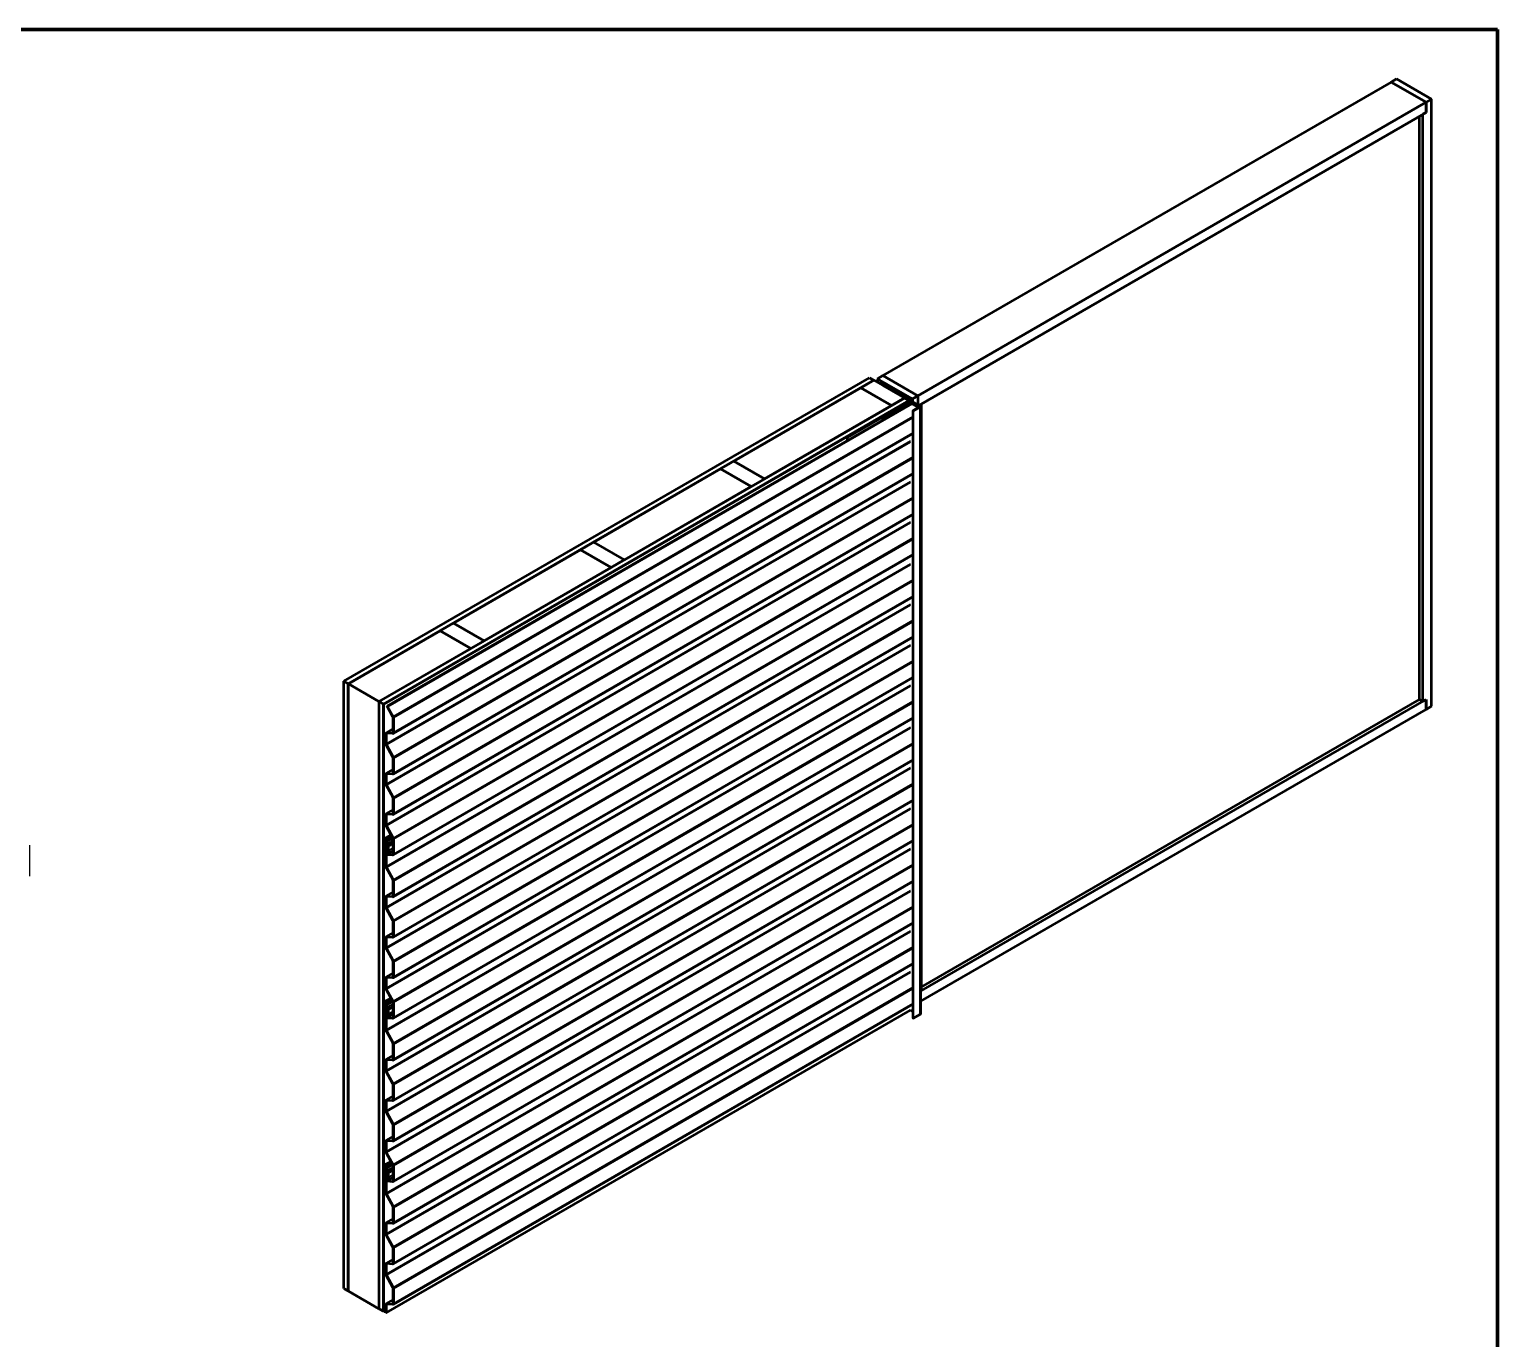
# Model space of a CAD drawing. Header units: inches. Extents: x 0.6 to 33.4, y 0.6 to 21.4.
# Drawn here: x 21.55 to 33.4, y 10.84 to 21.4 of the extents above; entities that cross this region are included whole.
import ezdxf

# ---------------------------------------------------------------- set-up
doc = ezdxf.new("R2010")
doc.units = ezdxf.units.IN
doc.header["$LTSCALE"] = 2
doc.header["$MEASUREMENT"] = 0
for name, color, linetype, lineweight in [('Border (ANSI)', 7, 'Continuous', 70), ('Sketch Geometry (ANSI)', 7, 'Continuous', 25), ('Visible (ANSI)', 7, 'Continuous', 50), ('Visible Narrow (ANSI)', 7, 'Continuous', 35)]:
    doc.layers.add(name, color=color, linetype=linetype, lineweight=lineweight)

# ---------------------------------------------------------------- blocks, each defined once
blk = doc.blocks.new('Borders ATAS A Border')
at = {"layer": 'Border (ANSI)'}
for p, q in [((16.7, 10.7), (0.3, 10.7)), ((16.7, 0.3), (16.7, 10.7))]:
    blk.add_line(p, q, dxfattribs=at)

msp = doc.modelspace()

# ---------------------------------------------------------------- linework, layer by layer
at = {"layer": 'Sketch Geometry (ANSI)', "color": 150, "true_color": 0x0080ff}
msp.add_line((21.54888, 14.81666), (21.54888, 14.56666), dxfattribs=at)
at = {"layer": 'Visible (ANSI)'}
for p, q in [((32.53949, 20.97507), (32.58369, 21.00059)), ((32.58369, 21.00059), (32.86653, 20.83729)), ((32.53949, 20.97507), (28.43827, 18.60723)), ((32.82233, 20.81177), (32.53949, 20.97507)), ((32.53949, 20.97507), (32.82233, 20.81177)), ((32.82233, 20.81177), (28.72111, 18.44393)), ((32.86653, 20.83729), (32.82233, 20.81177)), ((32.82233, 20.73012), (32.82233, 20.81177)), ((32.82233, 20.81177), (32.82233, 20.73012)), ((32.86653, 15.93831), (32.86653, 20.83729)), ((32.82233, 20.73012), (28.72854, 18.36657)), ((32.7693, 15.99444), (32.7693, 20.6995)), ((32.82233, 20.73012), (32.79582, 20.71481)), ((32.79582, 15.97913), (32.79582, 20.71481)), ((28.39479, 18.58131), (28.43898, 18.60682)), ((28.43827, 18.60641), (28.43827, 18.60723)), ((28.43827, 18.60723), (28.72111, 18.44393)), ((28.72182, 18.44352), (28.43898, 18.60682)), ((24.08737, 16.14031), (28.33001, 18.5898)), ((28.36537, 18.56939), (24.12273, 16.1199)), ((27.23541, 17.91619), (28.2593, 18.50733)), ((28.2593, 18.50733), (28.50679, 18.36445)), ((28.26001, 18.50774), (28.36608, 18.56898)), ((28.5075, 18.36485), (28.26001, 18.50774)), ((28.26001, 18.50692), (28.26001, 18.50774)), ((28.33001, 18.5898), (28.36537, 18.56939)), ((28.36537, 18.56857), (28.36537, 18.56939)), ((28.36608, 18.56898), (28.61356, 18.42609)), ((28.39479, 18.58131), (28.39479, 18.5524)), ((28.67763, 18.41801), (28.39479, 18.58131)), ((28.41214, 18.54816), (28.41214, 18.54238)), ((28.65472, 18.40658), (28.41402, 18.54554)), ((28.65698, 18.40788), (28.41628, 18.54685)), ((28.41979, 18.54986), (28.45993, 18.54002)), ((28.42104, 18.55156), (28.46118, 18.54172)), ((28.44117, 18.52905), (28.43891, 18.52774)), ((28.43891, 18.52774), (28.64878, 18.40658)), ((28.43891, 18.52693), (28.43891, 18.52774)), ((28.65104, 18.40788), (28.44117, 18.52905)), ((28.46118, 18.54172), (28.45993, 18.54002)), ((28.45993, 18.54002), (28.45993, 18.52165)), ((28.46118, 18.54172), (28.46118, 18.52093)), ((24.37163, 15.97619), (28.61427, 18.42568)), ((28.64963, 18.40527), (24.40699, 15.95578)), ((28.64878, 18.40396), (24.4084, 15.95578)), ((24.41066, 15.95447), (28.65104, 18.40266)), ((24.43745, 15.93819), (28.67118, 18.38254)), ((28.67408, 18.38086), (24.44035, 15.93652)), ((28.44711, 18.2841), (28.65472, 18.40396)), ((28.44937, 18.2828), (28.65698, 18.40266)), ((28.45178, 18.27798), (28.66391, 18.40045)), ((28.66617, 18.39915), (28.45404, 18.27667)), ((28.61356, 18.42609), (28.5075, 18.36485)), ((28.65047, 18.38927), (28.53896, 18.32489)), ((28.54123, 18.32358), (28.65274, 18.38796)), ((28.61356, 18.42527), (28.61356, 18.42609)), ((28.61427, 18.42568), (28.64963, 18.40527)), ((28.61866, 18.43647), (28.61866, 18.43001)), ((28.64256, 18.4174), (28.64256, 18.41621)), ((28.64302, 18.41676), (28.65716, 18.4086)), ((28.65043, 18.41761), (28.64442, 18.41828)), ((28.64963, 18.40484), (28.64963, 18.40527)), ((28.65292, 18.40292), (28.65292, 18.40527)), ((28.65726, 18.38796), (28.72458, 18.3491)), ((28.65803, 18.42633), (28.65803, 18.42398)), ((28.65806, 18.42616), (28.65922, 18.42269)), ((28.65819, 18.42277), (28.65819, 18.41954)), ((28.65885, 18.39753), (28.65885, 18.40527)), ((28.72684, 18.3504), (28.65953, 18.38927)), ((28.67484, 18.4188), (28.6607, 18.42697)), ((28.74155, 18.35644), (28.66759, 18.39915)), ((28.66985, 18.40045), (28.74381, 18.35775)), ((28.67118, 18.38254), (28.67408, 18.38086)), ((28.67575, 18.41753), (28.67575, 18.39704)), ((28.72182, 18.44352), (28.67763, 18.41801)), ((28.67763, 18.41801), (28.67763, 18.39596)), ((28.69356, 18.36962), (28.69356, 18.37232)), ((28.69813, 18.37041), (28.72882, 18.35269)), ((28.73858, 18.35473), (28.70478, 18.37424)), ((28.70704, 18.37555), (28.74084, 18.35604)), ((28.70938, 18.37061), (28.70711, 18.3693)), ((28.70711, 18.3693), (28.73508, 18.35316)), ((28.70711, 18.3693), (28.70711, 18.36522)), ((28.73734, 18.35446), (28.70938, 18.37061)), ((28.72182, 18.37045), (28.72182, 18.44352)), ((28.74834, 18.37718), (28.72925, 18.36616)), ((28.74763, 18.37759), (28.74834, 18.37718)), ((28.74834, 18.37718), (28.74834, 13.6415)), ((28.50679, 18.36445), (27.4829, 17.7733)), ((28.43036, 18.271), (28.14892, 18.10851)), ((28.15118, 18.10721), (28.43262, 18.26969)), ((28.44986, 18.27208), (28.43488, 18.27208)), ((28.43488, 18.27023), (28.44986, 18.27023)), ((28.44711, 18.2841), (28.44937, 18.2828)), ((28.44711, 18.2841), (28.44711, 18.27208)), ((28.44937, 18.27208), (28.44937, 18.2828)), ((28.45404, 18.27667), (28.45178, 18.27798)), ((28.45178, 18.27245), (28.45178, 18.27798)), ((28.479, 18.28814), (28.45212, 18.27262)), ((28.45404, 18.27373), (28.45404, 18.27667)), ((28.45438, 18.27132), (28.48126, 18.28683)), ((28.48126, 18.28683), (28.479, 18.28814)), ((28.48126, 18.27289), (28.48126, 18.28683)), ((28.50679, 18.36363), (28.50679, 18.36445)), ((28.5075, 18.36404), (28.5075, 18.36485)), ((28.53896, 18.32489), (28.54123, 18.32358)), ((28.53896, 18.3062), (28.53896, 18.32489)), ((28.54123, 18.30751), (28.54123, 18.32358)), ((28.56506, 18.34877), (28.60041, 18.36918)), ((28.56788, 18.34714), (28.56506, 18.34877)), ((28.56506, 18.34338), (28.56506, 18.34877)), ((28.60324, 18.36755), (28.56788, 18.34714)), ((28.56788, 18.34501), (28.56788, 18.34714)), ((28.60041, 18.36918), (28.60324, 18.36755)), ((28.60324, 18.36543), (28.60324, 18.36755)), ((28.67916, 18.3226), (28.67916, 13.42362)), ((28.70414, 18.33791), (28.68024, 18.32411)), ((28.68251, 18.3228), (28.70641, 18.3366)), ((28.73508, 18.35234), (28.68321, 18.3224)), ((28.68548, 18.32109), (28.73734, 18.35103)), ((28.72656, 18.35138), (28.69587, 18.3691)), ((28.70641, 18.3366), (28.70414, 18.33791)), ((28.70641, 18.3366), (28.70641, 18.33579)), ((28.71942, 18.35893), (28.72168, 18.36024)), ((28.71942, 18.35812), (28.71942, 18.35893)), ((28.72953, 18.3531), (28.71942, 18.35893)), ((28.72168, 18.36024), (28.73179, 18.3544)), ((28.72684, 18.3504), (28.72458, 18.3491)), ((28.72458, 18.3491), (28.72458, 18.34628)), ((28.72684, 18.34758), (28.72684, 18.3504)), ((28.73288, 18.35107), (28.73288, 18.35289)), ((28.73857, 18.35275), (28.73857, 13.45377)), ((28.7449, 13.45726), (28.7449, 18.35624)), ((28.67916, 18.14019), (24.48474, 15.71854)), ((28.14892, 18.10851), (28.14892, 18.08101)), ((28.15118, 18.10721), (28.14892, 18.10851)), ((28.15118, 18.08232), (28.15118, 18.10721)), ((27.12864, 17.85454), (27.23471, 17.91578)), ((27.23471, 17.91578), (27.48219, 17.77289)), ((27.4829, 17.7733), (27.23541, 17.91619)), ((27.23541, 17.91537), (27.23541, 17.91619)), ((28.67916, 17.81359), (24.48474, 15.39194)), ((26.10404, 17.26299), (27.12793, 17.85414)), ((27.12793, 17.85414), (27.37542, 17.71125)), ((27.37613, 17.71166), (27.12864, 17.85454)), ((27.12864, 17.85373), (27.12864, 17.85454)), ((27.37542, 17.71125), (26.35153, 17.1201)), ((27.37542, 17.71043), (27.37542, 17.71125)), ((27.48219, 17.77289), (27.37613, 17.71166)), ((27.37613, 17.71084), (27.37613, 17.71166)), ((27.48219, 17.77208), (27.48219, 17.77289)), ((27.4829, 17.77249), (27.4829, 17.7733)), ((28.67916, 17.48699), (24.48474, 15.06534)), ((24.97267, 16.60979), (25.99656, 17.20094)), ((25.99656, 17.20094), (26.24405, 17.05805)), ((25.99727, 17.20135), (26.10333, 17.26258)), ((26.24476, 17.05846), (25.99727, 17.20135)), ((25.99727, 17.20053), (25.99727, 17.20135)), ((26.10333, 17.26258), (26.35082, 17.1197)), ((26.35153, 17.1201), (26.10404, 17.26299)), ((26.10404, 17.26218), (26.10404, 17.26299)), ((28.67916, 17.16039), (24.48474, 14.73874)), ((26.35082, 17.1197), (26.24476, 17.05846)), ((26.35082, 17.11888), (26.35082, 17.1197)), ((26.35153, 17.11929), (26.35153, 17.1201)), ((26.24405, 17.05805), (25.22016, 16.46691)), ((26.24405, 17.05723), (26.24405, 17.05805)), ((26.24476, 17.05764), (26.24476, 17.05846)), ((28.67916, 16.82259), (24.48474, 14.40094)), ((24.8659, 16.54815), (24.97196, 16.60939)), ((24.97196, 16.60939), (25.21945, 16.4665)), ((25.22016, 16.46691), (24.97267, 16.60979)), ((24.97267, 16.60898), (24.97267, 16.60979)), ((24.12344, 16.11949), (24.86519, 16.54774)), ((28.67916, 16.49599), (24.48474, 14.07434)), ((24.86519, 16.54774), (25.11268, 16.40485)), ((25.11339, 16.40526), (24.8659, 16.54815)), ((24.8659, 16.54733), (24.8659, 16.54815)), ((25.11268, 16.40485), (24.37092, 15.9766)), ((25.11268, 16.40404), (25.11268, 16.40485)), ((25.21945, 16.4665), (25.11339, 16.40526)), ((25.11339, 16.40445), (25.11339, 16.40526)), ((25.21945, 16.46568), (25.21945, 16.4665)), ((25.22016, 16.46609), (25.22016, 16.46691)), ((24.12273, 16.1199), (24.08737, 16.14031)), ((24.08737, 11.24133), (24.08737, 16.14031)), ((24.12273, 11.22092), (24.12273, 16.1199)), ((24.12344, 16.11949), (24.37092, 15.9766)), ((24.12344, 11.22051), (24.12344, 16.11949)), ((28.67916, 16.1694), (24.48474, 13.74775)), ((24.37092, 15.9766), (24.37092, 11.07762)), ((24.37163, 11.07721), (24.37163, 15.97619)), ((24.40699, 15.95578), (24.37163, 15.97619)), ((24.40699, 11.0568), (24.40699, 15.95578)), ((24.4084, 15.95578), (24.4084, 11.0568)), ((24.41066, 15.95447), (24.4084, 15.95578)), ((24.41066, 11.05549), (24.41066, 15.95447)), ((24.48345, 15.85467), (24.43745, 15.93819)), ((24.43745, 15.93819), (24.44035, 15.93652)), ((24.44035, 15.93652), (24.485, 15.85544)), ((28.7449, 13.55868), (32.82233, 15.91279)), ((28.74834, 13.64232), (32.82233, 15.99444)), ((28.74834, 13.67294), (32.7693, 15.99444)), ((32.7693, 15.99444), (32.79582, 15.97913)), ((32.79582, 15.97913), (32.82233, 15.99444)), ((32.82233, 15.91279), (32.82233, 15.99444)), ((32.82233, 15.99444), (32.82233, 15.91279)), ((32.82233, 15.91279), (32.86653, 15.93831)), ((28.67916, 15.8428), (24.48474, 13.42115)), ((24.48583, 15.72686), (24.48583, 15.84634)), ((24.48795, 15.84511), (24.48795, 15.72563)), ((24.42608, 15.63723), (24.42608, 15.71579)), ((24.4282, 15.71457), (24.4282, 15.636)), ((24.42929, 15.72289), (24.48583, 15.75553)), ((24.43258, 15.7236), (24.48058, 15.72056)), ((24.48145, 15.71783), (24.43344, 15.72086)), ((24.48345, 15.52807), (24.42902, 15.6269)), ((24.43057, 15.62767), (24.485, 15.52884)), ((24.42929, 15.39629), (24.48583, 15.42893)), ((28.67916, 15.505), (24.48474, 13.08335)), ((24.48583, 15.40026), (24.48583, 15.51974)), ((24.48795, 15.51851), (24.48795, 15.39904)), ((24.42608, 15.31063), (24.42608, 15.38919)), ((24.4282, 15.38797), (24.4282, 15.3094)), ((24.48345, 15.20147), (24.42902, 15.3003)), ((24.43057, 15.30107), (24.485, 15.20225)), ((24.43258, 15.397), (24.48058, 15.39396)), ((24.48145, 15.39123), (24.43344, 15.39426)), ((28.67916, 15.1784), (24.48474, 12.75675)), ((24.48583, 15.07366), (24.48583, 15.19314)), ((24.48795, 15.19191), (24.48795, 15.07244)), ((24.42608, 14.98403), (24.42608, 15.06259)), ((24.4282, 15.06137), (24.4282, 14.98281)), ((24.42929, 15.06969), (24.48583, 15.10233)), ((24.43258, 15.0704), (24.48058, 15.06737)), ((24.48145, 15.06463), (24.43344, 15.06767)), ((24.48345, 14.87487), (24.42902, 14.9737)), ((24.43057, 14.97447), (24.485, 14.87565)), ((24.42608, 14.64623), (24.42608, 14.87618)), ((24.42703, 14.87828), (24.46842, 14.90218)), ((24.4282, 14.87495), (24.4282, 14.645)), ((24.4282, 14.75045), (24.4282, 14.81577)), ((24.42945, 14.85346), (24.43043, 14.85952)), ((24.43043, 14.84462), (24.42945, 14.85181)), ((24.43248, 14.82068), (24.42969, 14.81907)), ((24.43032, 14.81455), (24.43032, 14.74923)), ((24.43046, 14.85991), (24.43046, 14.87364)), ((24.43046, 14.82653), (24.43046, 14.84419)), ((24.43252, 14.8579), (24.43154, 14.85184)), ((24.43154, 14.85101), (24.43252, 14.84382)), ((24.43258, 14.87242), (24.43258, 14.85869)), ((24.43258, 14.84296), (24.43258, 14.82531)), ((24.44156, 14.80933), (24.43301, 14.81997)), ((24.43407, 14.82148), (24.44262, 14.81084)), ((24.44084, 14.8046), (24.43539, 14.81404)), ((24.43689, 14.81491), (24.44234, 14.80547)), ((28.67916, 14.8518), (24.48474, 12.43015)), ((24.48583, 14.74706), (24.48583, 14.86654)), ((24.48795, 14.86532), (24.48795, 14.74584)), ((24.4345, 14.74368), (24.48058, 14.74077)), ((24.48145, 14.73803), (24.43536, 14.74095)), ((24.44234, 14.80547), (24.44084, 14.8046)), ((24.44297, 14.80583), (24.44234, 14.80547)), ((24.44298, 14.7739), (24.44298, 14.80568)), ((24.45302, 14.75448), (24.44422, 14.76972)), ((24.4451, 14.80446), (24.4451, 14.77267)), ((24.44572, 14.77058), (24.45452, 14.75534)), ((24.45452, 14.75534), (24.45302, 14.75448)), ((24.45452, 14.75534), (24.48583, 14.77342)), ((24.48345, 14.53707), (24.42902, 14.6359)), ((24.43057, 14.63667), (24.485, 14.53785)), ((28.67916, 14.5252), (24.48474, 12.10355)), ((24.48583, 14.40926), (24.48583, 14.52874)), ((24.48795, 14.52751), (24.48795, 14.40804)), ((24.42608, 14.31963), (24.42608, 14.3982)), ((24.4282, 14.39697), (24.4282, 14.31841)), ((24.42929, 14.40529), (24.48583, 14.43793)), ((24.43258, 14.406), (24.48058, 14.40297)), ((24.48145, 14.40023), (24.43344, 14.40327)), ((24.48345, 14.21047), (24.42902, 14.3093)), ((24.43057, 14.31007), (24.485, 14.21125)), ((24.42929, 14.07869), (24.48583, 14.11134)), ((28.67916, 14.1874), (24.48474, 11.76575)), ((24.48583, 14.08266), (24.48583, 14.20214)), ((24.48795, 14.20092), (24.48795, 14.08144)), ((24.42608, 13.99303), (24.42608, 14.0716)), ((24.4282, 14.07037), (24.4282, 13.99181)), ((24.43258, 14.0794), (24.48058, 14.07637)), ((24.48145, 14.07363), (24.43344, 14.07667)), ((24.48345, 13.88387), (24.42902, 13.9827)), ((24.43057, 13.98348), (24.485, 13.88465)), ((24.48583, 13.75607), (24.48583, 13.87554)), ((24.48795, 13.87432), (24.48795, 13.75484)), ((24.42929, 13.75209), (24.48583, 13.78474)), ((24.43258, 13.75281), (24.48058, 13.74977)), ((24.48145, 13.74703), (24.43344, 13.75007)), ((28.67916, 13.8608), (24.48474, 11.43915)), ((24.42608, 13.66643), (24.42608, 13.745)), ((24.4282, 13.74377), (24.4282, 13.66521)), ((24.48345, 13.55728), (24.42902, 13.6561)), ((24.43057, 13.65688), (24.485, 13.55805)), ((28.7449, 13.63952), (28.74834, 13.6415)), ((24.42608, 13.32863), (24.42608, 13.55858)), ((24.42703, 13.56069), (24.46842, 13.58458)), ((24.4282, 13.55735), (24.4282, 13.32741)), ((24.42945, 13.53586), (24.43043, 13.54192)), ((24.43043, 13.52702), (24.42945, 13.53421)), ((24.43046, 13.54231), (24.43046, 13.55605)), ((24.43046, 13.50894), (24.43046, 13.52659)), ((24.43252, 13.5403), (24.43154, 13.53424)), ((24.43154, 13.53342), (24.43252, 13.52622)), ((24.43258, 13.55482), (24.43258, 13.54109)), ((24.43258, 13.52536), (24.43258, 13.50771)), ((28.67916, 13.5342), (24.48474, 11.11255)), ((24.48583, 13.42947), (24.48583, 13.54894)), ((24.48795, 13.54772), (24.48795, 13.42824)), ((24.4282, 13.43285), (24.4282, 13.49817)), ((24.4282, 11.04455), (28.65967, 13.48759)), ((24.43248, 13.50308), (24.42969, 13.50147)), ((24.43032, 13.49695), (24.43032, 13.43163)), ((24.44156, 13.49173), (24.43301, 13.50238)), ((24.43407, 13.50388), (24.44262, 13.49324)), ((24.4345, 13.42609), (24.48058, 13.42317)), ((24.48145, 13.42043), (24.43536, 13.42335)), ((24.44084, 13.48701), (24.43539, 13.49645)), ((24.43689, 13.49731), (24.44234, 13.48787)), ((24.44234, 13.48787), (24.44084, 13.48701)), ((24.44297, 13.48824), (24.44234, 13.48787)), ((24.44298, 13.4563), (24.44298, 13.48809)), ((24.45302, 13.43688), (24.44422, 13.45212)), ((24.4451, 13.48686), (24.4451, 13.45508)), ((24.44572, 13.45299), (24.45452, 13.43775)), ((24.45452, 13.43775), (24.45302, 13.43688)), ((24.45452, 13.43775), (24.48583, 13.45582)), ((28.67916, 13.47634), (28.65967, 13.48759)), ((28.68548, 13.42211), (28.73734, 13.45205)), ((28.73857, 13.45575), (28.73858, 13.45575)), ((24.48345, 13.21947), (24.42902, 13.3183)), ((24.43057, 13.31908), (24.485, 13.22025)), ((24.48583, 13.09167), (24.48583, 13.21114)), ((24.48795, 13.20992), (24.48795, 13.09044)), ((24.42608, 13.00203), (24.42608, 13.0806)), ((24.4282, 13.07937), (24.4282, 13.00081)), ((24.42929, 13.08769), (24.48583, 13.12034)), ((24.43258, 13.08841), (24.48058, 13.08537)), ((24.48145, 13.08263), (24.43344, 13.08567)), ((24.48345, 12.89288), (24.42902, 12.9917)), ((24.43057, 12.99248), (24.485, 12.89365)), ((24.48583, 12.76507), (24.48583, 12.88454)), ((24.48795, 12.88332), (24.48795, 12.76384)), ((24.42608, 12.67544), (24.42608, 12.754)), ((24.4282, 12.75277), (24.4282, 12.67421)), ((24.42929, 12.7611), (24.48583, 12.79374)), ((24.43258, 12.76181), (24.48058, 12.75877)), ((24.48145, 12.75604), (24.43344, 12.75907)), ((24.48345, 12.56628), (24.42902, 12.6651)), ((24.43057, 12.66588), (24.485, 12.56705)), ((24.42929, 12.4345), (24.48583, 12.46714)), ((24.48583, 12.43847), (24.48583, 12.55795)), ((24.48795, 12.55672), (24.48795, 12.43724)), ((24.42608, 12.34884), (24.42608, 12.4274)), ((24.4282, 12.42618), (24.4282, 12.34761)), ((24.48345, 12.23968), (24.42902, 12.33851)), ((24.43057, 12.33928), (24.485, 12.24045)), ((24.43258, 12.43521), (24.48058, 12.43217)), ((24.48145, 12.42944), (24.43344, 12.43247)), ((24.42608, 12.01104), (24.42608, 12.24098)), ((24.42703, 12.24309), (24.46842, 12.26698)), ((24.4282, 12.23976), (24.4282, 12.00981)), ((24.42945, 12.21826), (24.43043, 12.22432)), ((24.43043, 12.20942), (24.42945, 12.21661)), ((24.43046, 12.22472), (24.43046, 12.23845)), ((24.43046, 12.19134), (24.43046, 12.20899)), ((24.43252, 12.2227), (24.43154, 12.21664)), ((24.43154, 12.21582), (24.43252, 12.20863)), ((24.43258, 12.23723), (24.43258, 12.22349)), ((24.43258, 12.20777), (24.43258, 12.19011)), ((24.48583, 12.11187), (24.48583, 12.23135)), ((24.48795, 12.23012), (24.48795, 12.11065)), ((24.4282, 12.11526), (24.4282, 12.18058)), ((24.43248, 12.18549), (24.42969, 12.18387)), ((24.43032, 12.17935), (24.43032, 12.11403)), ((24.44156, 12.17413), (24.43301, 12.18478)), ((24.43407, 12.18629), (24.44262, 12.17564)), ((24.4345, 12.10849), (24.48058, 12.10557)), ((24.48145, 12.10284), (24.43536, 12.10575)), ((24.44084, 12.16941), (24.43539, 12.17885)), ((24.43689, 12.17972), (24.44234, 12.17028)), ((24.44234, 12.17028), (24.44084, 12.16941)), ((24.44297, 12.17064), (24.44234, 12.17028)), ((24.44298, 12.1387), (24.44298, 12.17049)), ((24.45302, 12.11928), (24.44422, 12.13452)), ((24.4451, 12.16927), (24.4451, 12.13748)), ((24.44572, 12.13539), (24.45452, 12.12015)), ((24.45452, 12.12015), (24.45302, 12.11928)), ((24.45452, 12.12015), (24.48583, 12.13823)), ((24.48345, 11.90188), (24.42902, 12.0007)), ((24.43057, 12.00148), (24.485, 11.90265)), ((24.48583, 11.77407), (24.48583, 11.89355)), ((24.48795, 11.89232), (24.48795, 11.77284)), ((24.42608, 11.68444), (24.42608, 11.763)), ((24.4282, 11.76178), (24.4282, 11.68321)), ((24.42929, 11.7701), (24.48583, 11.80274)), ((24.43258, 11.77081), (24.48058, 11.76777)), ((24.48145, 11.76504), (24.43344, 11.76807)), ((24.48345, 11.57528), (24.42902, 11.67411)), ((24.43057, 11.67488), (24.485, 11.57605)), ((24.48583, 11.44747), (24.48583, 11.56695)), ((24.48795, 11.56572), (24.48795, 11.44625)), ((24.42608, 11.35784), (24.42608, 11.4364)), ((24.4282, 11.43518), (24.4282, 11.35661)), ((24.42929, 11.4435), (24.48583, 11.47614)), ((24.43258, 11.44421), (24.48058, 11.44117)), ((24.48145, 11.43844), (24.43344, 11.44147)), ((24.48345, 11.24868), (24.42902, 11.34751)), ((24.43057, 11.34828), (24.485, 11.24946)), ((24.08737, 11.24133), (24.12273, 11.22092)), ((24.12273, 11.22092), (24.12344, 11.22133)), ((24.37092, 11.07762), (24.12344, 11.22051)), ((24.42929, 11.1169), (24.48583, 11.14954)), ((24.48583, 11.12087), (24.48583, 11.24035)), ((24.48795, 11.23912), (24.48795, 11.11965)), ((24.37092, 11.07762), (24.37163, 11.07803)), ((24.37163, 11.07721), (24.40699, 11.0568)), ((24.40699, 11.0568), (24.4084, 11.05762)), ((24.41066, 11.05549), (24.4084, 11.0568)), ((24.41066, 11.05549), (24.42608, 11.06439)), ((24.42608, 11.04578), (24.42608, 11.1098)), ((24.4282, 11.04455), (24.42608, 11.04578)), ((24.4282, 11.10858), (24.4282, 11.04455)), ((24.43258, 11.11761), (24.48058, 11.11458)), ((24.48145, 11.11184), (24.43344, 11.11488))]:
    msp.add_line(p, q, dxfattribs=at)
for centre, major_axis, start_param, end_param in [((28.41854, 18.54816), (-0.0064, 0), 4.31096325, 7.06858347), ((28.41854, 18.54816), (-0.0032, 0), 4.31096325, 7.06858347), ((28.64412, 18.4174), (-0.00156, 0), 4.52123585, 7.06858347), ((28.64652, 18.40527), (0.0032, 0), 5.49778714, 7.06858347), ((28.65186, 18.42186), (0.0075, 0), 4.52123585, 6.47433844), ((28.655, 18.38665), (-0.0064, 0), 3.92699082, 5.49778714), ((28.64652, 18.40527), (0.0064, 0), 5.49778714, 7.06858347), ((28.655, 18.38665), (0.0032, 0), 0.78539816, 2.35619449), ((28.65245, 18.40527), (0.0032, 0), 5.49778714, 7.06858347), ((28.65245, 18.40527), (0.0064, 0), 5.49778714, 7.06858347), ((28.65937, 18.40987), (0.00312, 0), 3.92699082, 5.83762405), ((28.65959, 18.42633), (-0.00156, 0), 3.92699082, 6.47433844), ((28.68475, 18.40287), (0.025, 0), 2.01635758, 2.6960314), ((28.66688, 18.39874), (0.0042, 0), 0.78539816, 2.35619449), ((28.66688, 18.39874), (-0.001, 0), 3.92699082, 5.49778714), ((28.67263, 18.41753), (0.00313, 0), 5.15795023, 7.06858347), ((28.70146, 18.37232), (-0.0079, 0), 3.92699082, 7.06858347), ((28.70146, 18.37232), (-0.0047, 0), 3.92699082, 7.06858347), ((28.43488, 18.26839), (-0.0064, 0), 4.71238898, 5.49778714), ((28.43488, 18.26839), (0.0032, 0), 1.57079633, 2.35619449), ((28.44986, 18.27393), (-0.0032, 0), 1.57079633, 2.35619449), ((28.44986, 18.27393), (0.0064, 0), 4.71238898, 5.49778714), ((28.68286, 18.3226), (-0.0037, 0), 5.49778714, 8.6393798), ((28.68286, 18.3226), (-0.0005, 0), 5.49778714, 8.6393798), ((28.72918, 18.35289), (0.0037, 0), 3.9269904, 7.06858364), ((28.72918, 18.35289), (0.0005, 0), 3.92699082, 7.06858347), ((28.73437, 18.35275), (0.001, 0), 5.49778714, 7.06858347), ((28.73437, 18.35275), (0.0042, 0), 5.49778714, 7.06858347), ((28.7412, 18.35624), (0.0037, 0), 3.92699082, 7.06858347), ((28.7412, 18.35624), (0.0005, 0), 3.92699082, 7.06858347), ((24.47699, 15.85144), (-0.00625, 0.01083), 3.92699082, 4.6774824), ((24.47699, 15.85144), (0.00775, -0.01342), 0.78539816, 1.53588974), ((24.43704, 15.70946), (-0.00775, 0.01342), 5.91666616, 7.06858347), ((24.43704, 15.70946), (-0.00625, 0.01083), 5.91666616, 7.06858347), ((24.47699, 15.73196), (0.00625, -0.01083), 5.91666616, 7.06858347), ((24.47699, 15.73196), (0.00775, -0.01342), 5.91666616, 7.06858347), ((24.43704, 15.6309), (-0.00775, 0.01342), 0.78539816, 1.53588974), ((24.43704, 15.6309), (0.00625, -0.01083), 3.92699082, 4.6774824), ((24.47699, 15.52484), (-0.00625, 0.01083), 3.92699082, 4.6774824), ((24.47699, 15.52484), (0.00775, -0.01342), 0.78539816, 1.53588974), ((24.43704, 15.38287), (-0.00775, 0.01342), 5.91666616, 7.06858347), ((24.43704, 15.3043), (-0.00775, 0.01342), 0.78539816, 1.53588974), ((24.43704, 15.38287), (-0.00625, 0.01083), 5.91666616, 7.06858347), ((24.43704, 15.3043), (0.00625, -0.01083), 3.92699082, 4.6774824), ((24.47699, 15.40536), (0.00625, -0.01083), 5.91666616, 7.06858347), ((24.47699, 15.40536), (0.00775, -0.01342), 5.91666616, 7.06858347), ((24.47699, 15.19824), (-0.00625, 0.01083), 3.92699082, 4.6774824), ((24.47699, 15.19824), (0.00775, -0.01342), 0.78539816, 1.53588974), ((24.43704, 15.05627), (-0.00775, 0.01342), 5.91666616, 7.06858347), ((24.43704, 15.05627), (-0.00625, 0.01083), 5.91666616, 7.06858347), ((24.47699, 15.07877), (0.00625, -0.01083), 5.91666616, 7.06858347), ((24.47699, 15.07877), (0.00775, -0.01342), 5.91666616, 7.06858347), ((24.43704, 14.9777), (-0.00775, 0.01342), 0.78539816, 1.53588974), ((24.43704, 14.9777), (0.00625, -0.01083), 3.92699082, 4.6774824), ((24.42933, 14.8743), (-0.0023, 0.00398), 3.92699082, 7.06858347), ((24.42933, 14.8743), (-0.0008, 0.00139), 3.92699082, 7.06858347), ((24.43329, 14.81283), (-0.0036, 0.00624), 4.71238898, 7.06858347), ((24.43363, 14.85022), (-0.003, 0.0052), 0.61636014, 0.95443619), ((24.43329, 14.81283), (-0.0021, 0.00364), 4.71238898, 7.06858347), ((24.42834, 14.86114), (-0.0015, 0.0026), 3.75795279, 3.92699082), ((24.42834, 14.84541), (-0.0015, 0.0026), 3.92699082, 4.09602884), ((24.43555, 14.82359), (-0.0036, 0.00624), 0.78539816, 1.83259571), ((24.43363, 14.85022), (0.0015, -0.0026), 3.75795279, 4.09602884), ((24.42834, 14.86114), (0.003, -0.0052), 0.61636014, 0.78539816), ((24.42834, 14.84541), (0.003, -0.0052), 0.78539816, 0.95443619), ((24.43555, 14.82359), (0.0021, -0.00364), 3.92699082, 4.97418837), ((24.47699, 14.87164), (-0.00625, 0.01083), 3.92699082, 4.6774824), ((24.47699, 14.87164), (0.00775, -0.01342), 0.78539816, 1.53588974), ((24.43329, 14.74751), (0.0036, -0.00624), 3.92699082, 5.91666616), ((24.43329, 14.74751), (0.0021, -0.00364), 3.92699082, 5.91666616), ((24.44015, 14.80732), (-0.002, 0.00346), 3.92699082, 4.97418837), ((24.44015, 14.80732), (0.0035, -0.00606), 0.78539816, 1.83259571), ((24.44722, 14.77145), (-0.003, 0.0052), 0.78539816, 1.57079633), ((24.44722, 14.77145), (0.0015, -0.0026), 3.92699082, 4.71238898), ((24.47699, 14.75217), (0.00625, -0.01083), 5.91666616, 7.06858347), ((24.47699, 14.75217), (0.00775, -0.01342), 5.91666616, 7.06858347), ((24.43704, 14.6399), (-0.00775, 0.01342), 0.78539816, 1.53588974), ((24.43704, 14.6399), (0.00625, -0.01083), 3.92699082, 4.6774824), ((24.47699, 14.53384), (-0.00625, 0.01083), 3.92699082, 4.6774824), ((24.47699, 14.53384), (0.00775, -0.01342), 0.78539816, 1.53588974), ((24.43704, 14.39187), (-0.00775, 0.01342), 5.91666616, 7.06858347), ((24.43704, 14.39187), (-0.00625, 0.01083), 5.91666616, 7.06858347), ((24.47699, 14.41437), (0.00625, -0.01083), 5.91666616, 7.06858347), ((24.47699, 14.41437), (0.00775, -0.01342), 5.91666616, 7.06858347), ((24.43704, 14.3133), (-0.00775, 0.01342), 0.78539816, 1.53588974), ((24.43704, 14.3133), (0.00625, -0.01083), 3.92699082, 4.6774824), ((24.47699, 14.20724), (-0.00625, 0.01083), 3.92699082, 4.6774824), ((24.47699, 14.20724), (0.00775, -0.01342), 0.78539816, 1.53588974), ((24.43704, 14.06527), (-0.00775, 0.01342), 5.91666616, 7.06858347), ((24.43704, 13.9867), (-0.00775, 0.01342), 0.78539816, 1.53588974), ((24.43704, 14.06527), (-0.00625, 0.01083), 5.91666616, 7.06858347), ((24.43704, 13.9867), (0.00625, -0.01083), 3.92699082, 4.6774824), ((24.47699, 14.08777), (0.00625, -0.01083), 5.91666616, 7.06858347), ((24.47699, 14.08777), (0.00775, -0.01342), 5.91666616, 7.06858347), ((24.47699, 13.88065), (-0.00625, 0.01083), 3.92699082, 4.6774824), ((24.47699, 13.88065), (0.00775, -0.01342), 0.78539816, 1.53588974), ((24.43704, 13.73867), (-0.00775, 0.01342), 5.91666616, 7.06858347), ((24.43704, 13.73867), (-0.00625, 0.01083), 5.91666616, 7.06858347), ((24.47699, 13.76117), (0.00625, -0.01083), 5.91666616, 7.06858347), ((24.47699, 13.76117), (0.00775, -0.01342), 5.91666616, 7.06858347), ((24.43704, 13.66011), (-0.00775, 0.01342), 0.78539816, 1.53588974), ((24.43704, 13.66011), (0.00625, -0.01083), 3.92699082, 4.6774824), ((24.42933, 13.5567), (-0.0023, 0.00398), 3.92699082, 7.06858347), ((24.42933, 13.5567), (-0.0008, 0.00139), 3.92699082, 7.06858347), ((24.43363, 13.53262), (-0.003, 0.0052), 0.61636014, 0.95443619), ((24.42834, 13.54354), (-0.0015, 0.0026), 3.75795279, 3.92699082), ((24.42834, 13.52781), (-0.0015, 0.0026), 3.92699082, 4.09602884), ((24.43363, 13.53262), (0.0015, -0.0026), 3.75795279, 4.09602884), ((24.42834, 13.54354), (0.003, -0.0052), 0.61636014, 0.78539816), ((24.42834, 13.52781), (0.003, -0.0052), 0.78539816, 0.95443619), ((24.47699, 13.55405), (-0.00625, 0.01083), 3.92699082, 4.6774824), ((24.47699, 13.55405), (0.00775, -0.01342), 0.78539816, 1.53588974), ((24.43329, 13.49524), (-0.0036, 0.00624), 4.71238898, 7.06858347), ((24.43329, 13.42992), (0.0036, -0.00624), 3.92699082, 5.91666616), ((24.43329, 13.49524), (-0.0021, 0.00364), 4.71238898, 7.06858347), ((24.43329, 13.42992), (0.0021, -0.00364), 3.92699082, 5.91666616), ((24.43555, 13.506), (-0.0036, 0.00624), 0.78539816, 1.83259571), ((24.43555, 13.506), (0.0021, -0.00364), 3.92699082, 4.97418837), ((24.44015, 13.48972), (-0.002, 0.00346), 3.92699082, 4.97418837), ((24.44015, 13.48972), (0.0035, -0.00606), 0.78539816, 1.83259571), ((24.44722, 13.45385), (-0.003, 0.0052), 0.78539816, 1.57079633), ((24.44722, 13.45385), (0.0015, -0.0026), 3.92699082, 4.71238898), ((24.47699, 13.43457), (0.00625, -0.01083), 5.91666616, 7.06858347), ((24.47699, 13.43457), (0.00775, -0.01342), 5.91666616, 7.06858347), ((28.68286, 13.42362), (-0.0037, 0), 0, 2.35619449), ((28.73437, 13.45377), (0.0042, 0), 5.49778714, 6.28318531), ((28.7412, 13.45726), (0.0037, 0), 3.92699082, 6.28318531), ((24.43704, 13.3223), (-0.00775, 0.01342), 0.78539816, 1.53588974), ((24.43704, 13.3223), (0.00625, -0.01083), 3.92699082, 4.6774824), ((24.47699, 13.21625), (-0.00625, 0.01083), 3.92699082, 4.6774824), ((24.47699, 13.21625), (0.00775, -0.01342), 0.78539816, 1.53588974), ((24.43704, 13.07427), (-0.00775, 0.01342), 5.91666616, 7.06858347), ((24.43704, 13.07427), (-0.00625, 0.01083), 5.91666616, 7.06858347), ((24.47699, 13.09677), (0.00625, -0.01083), 5.91666616, 7.06858347), ((24.47699, 13.09677), (0.00775, -0.01342), 5.91666616, 7.06858347), ((24.43704, 12.99571), (-0.00775, 0.01342), 0.78539816, 1.53588974), ((24.43704, 12.99571), (0.00625, -0.01083), 3.92699082, 4.6774824), ((24.47699, 12.88965), (-0.00625, 0.01083), 3.92699082, 4.6774824), ((24.47699, 12.88965), (0.00775, -0.01342), 0.78539816, 1.53588974), ((24.43704, 12.74767), (-0.00775, 0.01342), 5.91666616, 7.06858347), ((24.43704, 12.74767), (-0.00625, 0.01083), 5.91666616, 7.06858347), ((24.47699, 12.77017), (0.00625, -0.01083), 5.91666616, 7.06858347), ((24.47699, 12.77017), (0.00775, -0.01342), 5.91666616, 7.06858347), ((24.43704, 12.66911), (-0.00775, 0.01342), 0.78539816, 1.53588974), ((24.43704, 12.66911), (0.00625, -0.01083), 3.92699082, 4.6774824), ((24.47699, 12.56305), (-0.00625, 0.01083), 3.92699082, 4.6774824), ((24.47699, 12.56305), (0.00775, -0.01342), 0.78539816, 1.53588974), ((24.43704, 12.42107), (-0.00775, 0.01342), 5.91666616, 7.06858347), ((24.43704, 12.34251), (-0.00775, 0.01342), 0.78539816, 1.53588974), ((24.43704, 12.42107), (-0.00625, 0.01083), 5.91666616, 7.06858347), ((24.43704, 12.34251), (0.00625, -0.01083), 3.92699082, 4.6774824), ((24.47699, 12.44357), (0.00625, -0.01083), 5.91666616, 7.06858347), ((24.47699, 12.44357), (0.00775, -0.01342), 5.91666616, 7.06858347), ((24.42933, 12.2391), (-0.0023, 0.00398), 3.92699082, 7.06858347), ((24.42933, 12.2391), (-0.0008, 0.00139), 3.92699082, 7.06858347), ((24.43363, 12.21502), (-0.003, 0.0052), 0.61636014, 0.95443619), ((24.42834, 12.22594), (-0.0015, 0.0026), 3.75795279, 3.92699082), ((24.42834, 12.21022), (-0.0015, 0.0026), 3.92699082, 4.09602884), ((24.43363, 12.21502), (0.0015, -0.0026), 3.75795279, 4.09602884), ((24.42834, 12.22594), (0.003, -0.0052), 0.61636014, 0.78539816), ((24.42834, 12.21022), (0.003, -0.0052), 0.78539816, 0.95443619), ((24.47699, 12.23645), (-0.00625, 0.01083), 3.92699082, 4.6774824), ((24.47699, 12.23645), (0.00775, -0.01342), 0.78539816, 1.53588974), ((24.43329, 12.17764), (-0.0036, 0.00624), 4.71238898, 7.06858347), ((24.43329, 12.11232), (0.0036, -0.00624), 3.92699082, 5.91666616), ((24.43329, 12.17764), (-0.0021, 0.00364), 4.71238898, 7.06858347), ((24.43329, 12.11232), (0.0021, -0.00364), 3.92699082, 5.91666616), ((24.43555, 12.1884), (-0.0036, 0.00624), 0.78539816, 1.83259571), ((24.43555, 12.1884), (0.0021, -0.00364), 3.92699082, 4.97418837), ((24.44015, 12.17212), (-0.002, 0.00346), 3.92699082, 4.97418837), ((24.44015, 12.17212), (0.0035, -0.00606), 0.78539816, 1.83259571), ((24.44722, 12.13625), (-0.003, 0.0052), 0.78539816, 1.57079633), ((24.44722, 12.13625), (0.0015, -0.0026), 3.92699082, 4.71238898), ((24.47699, 12.11697), (0.00625, -0.01083), 5.91666616, 7.06858347), ((24.47699, 12.11697), (0.00775, -0.01342), 5.91666616, 7.06858347), ((24.43704, 12.00471), (-0.00775, 0.01342), 0.78539816, 1.53588974), ((24.43704, 12.00471), (0.00625, -0.01083), 3.92699082, 4.6774824), ((24.47699, 11.89865), (-0.00625, 0.01083), 3.92699082, 4.6774824), ((24.47699, 11.89865), (0.00775, -0.01342), 0.78539816, 1.53588974), ((24.43704, 11.75667), (-0.00775, 0.01342), 5.91666616, 7.06858347), ((24.43704, 11.75667), (-0.00625, 0.01083), 5.91666616, 7.06858347), ((24.47699, 11.77917), (0.00625, -0.01083), 5.91666616, 7.06858347), ((24.47699, 11.77917), (0.00775, -0.01342), 5.91666616, 7.06858347), ((24.43704, 11.67811), (-0.00775, 0.01342), 0.78539816, 1.53588974), ((24.43704, 11.67811), (0.00625, -0.01083), 3.92699082, 4.6774824), ((24.47699, 11.57205), (-0.00625, 0.01083), 3.92699082, 4.6774824), ((24.47699, 11.57205), (0.00775, -0.01342), 0.78539816, 1.53588974), ((24.43704, 11.43008), (-0.00775, 0.01342), 5.91666616, 7.06858347), ((24.43704, 11.43008), (-0.00625, 0.01083), 5.91666616, 7.06858347), ((24.47699, 11.45257), (0.00625, -0.01083), 5.91666616, 7.06858347), ((24.47699, 11.45257), (0.00775, -0.01342), 5.91666616, 7.06858347), ((24.43704, 11.35151), (-0.00775, 0.01342), 0.78539816, 1.53588974), ((24.43704, 11.35151), (0.00625, -0.01083), 3.92699082, 4.6774824), ((24.47699, 11.24545), (-0.00625, 0.01083), 3.92699082, 4.6774824), ((24.47699, 11.24545), (0.00775, -0.01342), 0.78539816, 1.53588974), ((24.43704, 11.10348), (-0.00775, 0.01342), 5.91666616, 7.06858347), ((24.43704, 11.10348), (-0.00625, 0.01083), 5.91666616, 7.06858347), ((24.47699, 11.12598), (0.00625, -0.01083), 5.91666616, 7.06858347), ((24.47699, 11.12598), (0.00775, -0.01342), 5.91666616, 7.06858347)]:
    msp.add_ellipse(centre, major_axis=major_axis, ratio=0.57735027, start_param=start_param, end_param=end_param, dxfattribs=at)
msp.add_ellipse((28.63842, 18.42962), major_axis=(-0.01948, 0.00829), ratio=0.40254267, dxfattribs=at)
at = {"layer": 'Visible Narrow (ANSI)'}
for p, q in [((28.41402, 18.54554), (28.41628, 18.54685)), ((28.41402, 18.5413), (28.41402, 18.54554)), ((28.42104, 18.55156), (28.41979, 18.54986)), ((28.41979, 18.54986), (28.41979, 18.54482)), ((28.64302, 18.41676), (28.64302, 18.41594)), ((28.64878, 18.40658), (28.65104, 18.40788)), ((28.64878, 18.40576), (28.64878, 18.40658)), ((28.64878, 18.40396), (28.65104, 18.40266)), ((28.65274, 18.38796), (28.65047, 18.38927)), ((28.65104, 18.40266), (28.65104, 18.40184)), ((28.65274, 18.37189), (28.65274, 18.38796)), ((28.65472, 18.40658), (28.65698, 18.40788)), ((28.65472, 18.40396), (28.65472, 18.40658)), ((28.65472, 18.40396), (28.65698, 18.40266)), ((28.65698, 18.40266), (28.65698, 18.39645)), ((28.65716, 18.4086), (28.65716, 18.40778)), ((28.65726, 18.38796), (28.65953, 18.38927)), ((28.65726, 18.3745), (28.65726, 18.38796)), ((28.65806, 18.42616), (28.65806, 18.42386)), ((28.65922, 18.42269), (28.65922, 18.42104)), ((28.66219, 18.40909), (28.66219, 18.39946)), ((28.66617, 18.38543), (28.66617, 18.39915)), ((28.66759, 18.38461), (28.66759, 18.39915)), ((28.67397, 18.4159), (28.67397, 18.39807)), ((28.70478, 18.36657), (28.70478, 18.37424)), ((24.485, 15.85544), (28.67916, 18.27694)), ((24.48795, 15.84511), (28.67916, 18.26491)), ((28.43036, 18.271), (28.43262, 18.26969)), ((28.43262, 18.26969), (28.43262, 18.2448)), ((28.43488, 18.27208), (28.43488, 18.27023)), ((28.43488, 18.27023), (28.43488, 18.24611)), ((28.44986, 18.27208), (28.44986, 18.27023)), ((28.44986, 18.27023), (28.44986, 18.25475)), ((28.45212, 18.27262), (28.45438, 18.27132)), ((28.45438, 18.27132), (28.45438, 18.25737)), ((28.68251, 18.3228), (28.68251, 18.3224)), ((28.68548, 18.32109), (28.68548, 13.42211)), ((28.69587, 18.36828), (28.69587, 18.3691)), ((28.72656, 18.35056), (28.72656, 18.35138)), ((28.72953, 18.35269), (28.72953, 18.3531)), ((28.73508, 18.35316), (28.73508, 18.35234)), ((28.73734, 18.35103), (28.73734, 13.45205)), ((28.73858, 13.45575), (28.73858, 18.35473)), ((28.74155, 18.35604), (28.74155, 18.35644)), ((24.48795, 15.72563), (28.67916, 18.14543)), ((24.4282, 15.636), (28.65967, 18.07904)), ((24.43057, 15.62767), (28.66204, 18.07071)), ((24.485, 15.52884), (28.67916, 17.95034)), ((24.48795, 15.51851), (28.67916, 17.93831)), ((24.48795, 15.39904), (28.67916, 17.81883)), ((24.4282, 15.3094), (28.65967, 17.75244)), ((24.43057, 15.30107), (28.66204, 17.74411)), ((24.485, 15.20225), (28.67916, 17.62374)), ((24.48795, 15.19191), (28.67916, 17.61171)), ((24.4282, 14.98281), (28.65967, 17.42584)), ((24.48795, 15.07244), (28.67916, 17.49223)), ((24.43057, 14.97447), (28.66204, 17.41751)), ((24.485, 14.87565), (28.67916, 17.29714)), ((24.48795, 14.86532), (28.67916, 17.28511)), ((24.4282, 14.645), (28.65967, 17.08804)), ((24.43057, 14.63667), (28.66204, 17.07971)), ((24.48795, 14.74584), (28.67916, 17.16564)), ((24.485, 14.53785), (28.67916, 16.95934)), ((24.48795, 14.52751), (28.67916, 16.94731)), ((24.4282, 14.31841), (28.65967, 16.76145)), ((24.43057, 14.31007), (28.66204, 16.75311)), ((24.48795, 14.40804), (28.67916, 16.82783)), ((24.485, 14.21125), (28.67916, 16.63274)), ((24.48795, 14.20092), (28.67916, 16.62071)), ((24.48795, 14.08144), (28.67916, 16.50124)), ((24.4282, 13.99181), (28.65967, 16.43485)), ((24.43057, 13.98348), (28.66204, 16.42652)), ((24.485, 13.88465), (28.67916, 16.30615)), ((24.48795, 13.87432), (28.67916, 16.29411)), ((24.48795, 13.75484), (28.67916, 16.17464)), ((24.4282, 13.66521), (28.65967, 16.10825)), ((24.43057, 13.65688), (28.66204, 16.09992)), ((24.485, 13.55805), (28.67916, 15.97955)), ((24.48795, 13.54772), (28.67916, 15.96752)), ((24.4282, 13.32741), (28.65967, 15.77045)), ((24.43057, 13.31908), (28.66204, 15.76212)), ((24.48795, 13.42824), (28.67916, 15.84804)), ((24.4282, 15.71457), (24.43855, 15.72054)), ((24.48583, 15.75434), (24.43258, 15.7236)), ((24.48506, 15.72315), (24.48058, 15.72056)), ((24.485, 13.22025), (28.67916, 15.64175)), ((24.48795, 13.20992), (28.67916, 15.62971)), ((24.4282, 13.00081), (28.65967, 15.44385)), ((24.43057, 12.99248), (28.66204, 15.43552)), ((24.48583, 15.42774), (24.43258, 15.397)), ((24.48795, 13.09044), (28.67916, 15.51024)), ((24.4282, 15.38797), (24.43855, 15.39394)), ((24.48506, 15.39655), (24.48058, 15.39396)), ((24.485, 12.89365), (28.67916, 15.31515)), ((24.48795, 12.88332), (28.67916, 15.30312)), ((24.48795, 12.76384), (28.67916, 15.18364)), ((24.4282, 12.67421), (28.65967, 15.11725)), ((24.4282, 15.06137), (24.43855, 15.06734)), ((24.43057, 12.66588), (28.66204, 15.10892)), ((24.48583, 15.10114), (24.43258, 15.0704)), ((24.48506, 15.06995), (24.48058, 15.06737)), ((24.485, 12.56705), (28.67916, 14.98855)), ((24.48795, 12.55672), (28.67916, 14.97652)), ((24.4282, 14.87495), (24.42933, 14.8756)), ((24.43329, 14.81626), (24.43032, 14.81455)), ((24.48056, 14.88013), (24.43154, 14.85184)), ((24.4809, 14.87951), (24.43154, 14.85101)), ((24.47826, 14.8843), (24.43252, 14.8579)), ((24.4841, 14.8736), (24.43252, 14.84382)), ((24.4722, 14.8953), (24.43258, 14.87242)), ((24.47794, 14.88488), (24.43258, 14.85869)), ((24.48442, 14.87289), (24.43258, 14.84296)), ((24.48583, 14.85605), (24.43258, 14.82531)), ((24.48583, 14.85136), (24.43407, 14.82148)), ((24.43689, 14.81491), (24.43702, 14.81498)), ((24.48583, 14.83578), (24.44262, 14.81084)), ((24.48583, 14.82797), (24.4451, 14.80446)), ((24.48795, 12.43724), (28.67916, 14.85704)), ((24.4282, 12.34761), (28.65967, 14.79065)), ((24.44962, 14.76037), (24.43032, 14.74923)), ((24.43057, 12.33928), (28.66204, 14.78232)), ((24.48583, 14.77332), (24.4345, 14.74368)), ((24.48583, 14.79619), (24.4451, 14.77267)), ((24.48583, 14.79374), (24.44572, 14.77058)), ((24.48506, 14.74335), (24.48058, 14.74077)), ((24.485, 12.24045), (28.67916, 14.66195)), ((24.48795, 12.23012), (28.67916, 14.64992)), ((24.48795, 12.11065), (28.67916, 14.53044)), ((24.4282, 12.00981), (28.65967, 14.45285)), ((24.4282, 14.39697), (24.43855, 14.40294)), ((24.43057, 12.00148), (28.66204, 14.44452)), ((24.48583, 14.43675), (24.43258, 14.406)), ((24.48506, 14.40555), (24.48058, 14.40297)), ((24.485, 11.90265), (28.67916, 14.32415)), ((24.48795, 11.89232), (28.67916, 14.31212)), ((24.4282, 11.68321), (28.65967, 14.12625)), ((24.43057, 11.67488), (28.66204, 14.11792)), ((24.48583, 14.11015), (24.43258, 14.0794)), ((24.48795, 11.77284), (28.67916, 14.19264)), ((24.4282, 14.07037), (24.43855, 14.07635)), ((24.48506, 14.07895), (24.48058, 14.07637)), ((24.485, 11.57605), (28.67916, 13.99755)), ((24.48795, 11.56572), (28.67916, 13.98552)), ((24.48795, 11.44625), (28.67916, 13.86604)), ((24.4282, 11.35661), (28.65967, 13.79965)), ((24.4282, 13.74377), (24.43855, 13.74975)), ((24.43057, 11.34828), (28.66204, 13.79132)), ((24.48583, 13.78355), (24.43258, 13.75281)), ((24.48506, 13.75236), (24.48058, 13.74977)), ((24.485, 11.24946), (28.67916, 13.67095)), ((24.48795, 11.23912), (28.67916, 13.65892)), ((24.4282, 13.55735), (24.42933, 13.55801)), ((24.48056, 13.56254), (24.43154, 13.53424)), ((24.4809, 13.56191), (24.43154, 13.53342)), ((24.47826, 13.56671), (24.43252, 13.5403)), ((24.4841, 13.556), (24.43252, 13.52622)), ((24.4722, 13.5777), (24.43258, 13.55482)), ((24.47794, 13.56728), (24.43258, 13.54109)), ((24.48442, 13.55529), (24.43258, 13.52536)), ((24.48583, 13.53845), (24.43258, 13.50771)), ((24.48583, 13.53377), (24.43407, 13.50388)), ((24.48583, 13.51818), (24.44262, 13.49324)), ((24.48583, 13.51038), (24.4451, 13.48686)), ((24.48795, 11.11965), (28.67916, 13.53944)), ((24.43329, 13.49866), (24.43032, 13.49695)), ((24.44962, 13.44277), (24.43032, 13.43163)), ((24.48583, 13.45572), (24.4345, 13.42609)), ((24.43689, 13.49731), (24.43702, 13.49739)), ((24.48583, 13.47859), (24.4451, 13.45508)), ((24.48583, 13.47614), (24.44572, 13.45299)), ((24.48506, 13.42576), (24.48058, 13.42317)), ((24.4282, 13.07937), (24.43855, 13.08535)), ((24.48583, 13.11915), (24.43258, 13.08841)), ((24.48506, 13.08796), (24.48058, 13.08537)), ((24.4282, 12.75277), (24.43855, 12.75875)), ((24.48583, 12.79255), (24.43258, 12.76181)), ((24.48506, 12.76136), (24.48058, 12.75877)), ((24.48583, 12.46595), (24.43258, 12.43521)), ((24.4282, 12.42618), (24.43855, 12.43215)), ((24.48506, 12.43476), (24.48058, 12.43217)), ((24.4282, 12.23976), (24.42933, 12.24041)), ((24.48056, 12.24494), (24.43154, 12.21664)), ((24.4809, 12.24431), (24.43154, 12.21582)), ((24.47826, 12.24911), (24.43252, 12.2227)), ((24.4841, 12.23841), (24.43252, 12.20863)), ((24.4722, 12.2601), (24.43258, 12.23723)), ((24.47794, 12.24968), (24.43258, 12.22349)), ((24.48442, 12.23769), (24.43258, 12.20777)), ((24.48583, 12.22086), (24.43258, 12.19011)), ((24.48583, 12.21617), (24.43407, 12.18629)), ((24.43329, 12.18107), (24.43032, 12.17935)), ((24.44962, 12.12517), (24.43032, 12.11403)), ((24.48583, 12.13812), (24.4345, 12.10849)), ((24.43689, 12.17972), (24.43702, 12.17979)), ((24.48583, 12.20059), (24.44262, 12.17564)), ((24.48583, 12.19278), (24.4451, 12.16927)), ((24.48583, 12.16099), (24.4451, 12.13748)), ((24.48583, 12.15855), (24.44572, 12.13539)), ((24.48506, 12.10816), (24.48058, 12.10557)), ((24.4282, 11.76178), (24.43855, 11.76775)), ((24.48583, 11.80155), (24.43258, 11.77081)), ((24.48506, 11.77036), (24.48058, 11.76777)), ((24.4282, 11.43518), (24.43855, 11.44115)), ((24.48583, 11.47495), (24.43258, 11.44421)), ((24.48506, 11.44376), (24.48058, 11.44117)), ((24.48583, 11.14835), (24.43258, 11.11761)), ((24.4282, 11.10858), (24.43855, 11.11455)), ((24.48506, 11.11716), (24.48058, 11.11458))]:
    msp.add_line(p, q, dxfattribs=at)

# ---------------------------------------------------------------- block references
at = {"xscale": 2, "yscale": 2, "zscale": 2}
msp.add_blockref('Borders ATAS A Border', (0, 0), dxfattribs=at)

doc.saveas('drawing.dxf')
